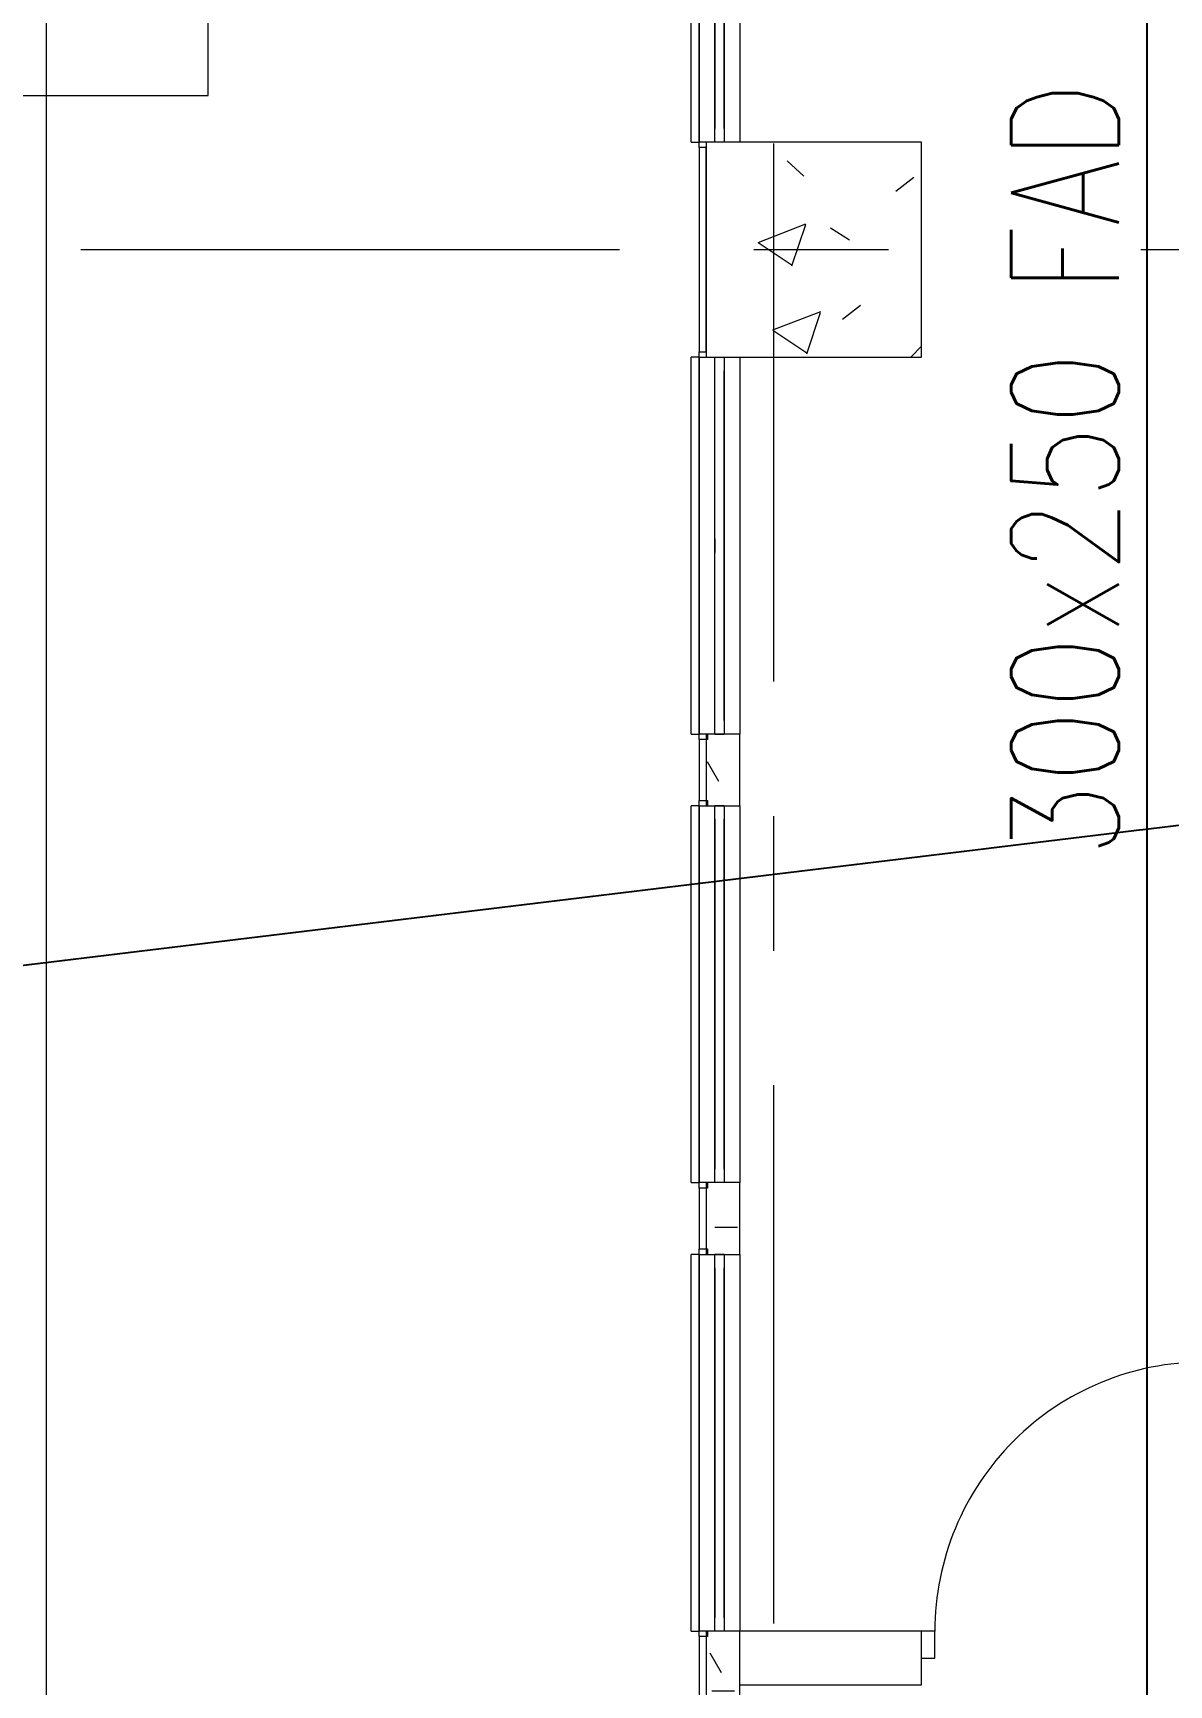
# Model space of a CAD drawing. Header units: millimetres. Extents: x 50620 to 404449, y -131543 to 97.
# Drawn here: x 346237 to 350457, y -98131 to -91993 of the extents above; entities that cross this region are included whole.
import ezdxf

# ---------------------------------------------------------------- set-up
doc = ezdxf.new("R2010")
doc.units = ezdxf.units.MM
doc.linetypes.add('HIDDEN', pattern=[9.525, 6.35, -3.175])
doc.linetypes.add('IDA - Grid Line', pattern=[3500, 2000, -500, 500, -500])
for name, color, linetype, lineweight in [('1599_DB_A_BLK2_HQ_R21-2ND STOREY 20230517--$0$A-_DOOR----_E', 8, 'Continuous', 9), ('1599_DB_A_BLK2_HQ_R21-2ND STOREY 20230517--$0$A-_GENM----_M', 8, 'Continuous', 9), ('1599_DB_A_BLK2_HQ_R21-2ND STOREY 20230517--$0$A-_WIND----_E', 8, 'Continuous', 9), ('1599_DB_A_BLK2_HQ_R21-2ND STOREY 20230517--$0$S-_COLN----_E', 8, 'Continuous', 9), ('A-_FLOR----_E', 8, 'Continuous', 9), ('A-_WALL----_E', 8, 'Continuous', 9), ('A-_WALL----_E-1', 8, 'Continuous', 18), ('A-_WALL----_H-1', 8, 'Continuous', 9), ('A-_WALL----_H-2', 8, 'Continuous', 9), ('A-_WIND----_E', 8, 'Continuous', 9), ('E-LIGHT----E', 8, 'Continuous', 9), ('M-_ARCHI', 8, 'Continuous', 5), ('M-ACMV_FAD', 3, 'Continuous', 25), ('M-FA TEXT', 3, 'Continuous', 25), ('M_ACMV_ANNOTATION', 7, 'Continuous', 20), ('S-_COLN----_E', 8, 'Continuous', 5), ('S-_COLN----_E-1', 8, 'Continuous', 5), ('S-_COLN----_E-2', 8, 'Continuous', 5)]:
    doc.layers.add(name, color=color, linetype=linetype, lineweight=lineweight)
doc.layers.add('S-_ANOTGRID_E-1', color=9, linetype='IDA - Grid Line', lineweight=5, true_color=0x808080)
doc.styles.add('Arial', font='arial.ttf', dxfattribs={"width": 0.8, "height": 300})
doc.styles.get("Standard").update_dxf_attribs({"font": 'arial.ttf'})
doc.dimstyles.get("Standard").update_dxf_attribs({"dimtxt": 200, "dimasz": 150, "dimexe": 0.18, "dimexo": 0.0625, "dimgap": 10, "dimtad": 1, "dimtih": 1, "dimtoh": 1, "dimdec": 0, "dimzin": 0, "dimdsep": 46, "dimtxsty": 'Standard', "dimcen": 0.09, "dimclrd": 256, "dimclre": 256, "dimclrt": 256, "dimadec": 0, "dimazin": 0, "dimtfac": 1, "dimtdec": 0, "dimtofl": 0, "dimtmove": 0, "dimatfit": 3, "dimfxl": 1, "dimtolj": 1, "dimtzin": 0, "dimarcsym": 1})
pattern_1 = [(360, (102886.37, 38752.37), (1016, 254), [83.82, -678.18, 83.82, -678.18, -4064]), (360, (102886.37, 38752.37), (1016, 254), [-1524, 83.82, -1440.18, 83.82, -678.18, -1778]), (360, (102886.37, 38752.37), (1016, 254), [-3810, 83.82, -424.18, 83.82, -1186.18]), (120, (103267.37, 38879.37), (-727.97045, 752.8818), [83.82, -678.18, 83.82, -678.18, -4064]), (120, (103267.37, 38879.37), (-727.97045, 752.8818), [-1524, 83.82, -1440.18, 83.82, -678.18, -1778]), (120, (103267.37, 38879.37), (-727.97045, 752.8818), [-3810, 83.82, -424.18, 83.82, -1186.18]), (240, (103394.37, 39387.37), (-288.02955, -1006.8818), [83.82, -678.18, 83.82, -678.18, -4064]), (240, (103394.37, 39387.37), (-288.02955, -1006.8818), [-1524, 83.82, -1440.18, 83.82, -678.18, -1778]), (240, (103394.37, 39387.37), (-288.02955, -1006.8818), [-3810, 83.82, -424.18, 83.82, -1186.18])]
pattern_2 = [(6e-11, (-28420.7, -3975.34), (1016, 254), [83.82, -678.18, 83.82, -678.18, -4064]), (6e-11, (-28420.7, -3975.34), (1016, 254), [-1524, 83.82, -1440.18, 83.82, -678.18, -1778]), (6e-11, (-28420.7, -3975.34), (1016, 254), [-3810, 83.82, -424.18, 83.82, -1186.18]), (120, (-28039.7, -3848.34), (-727.9705, 752.8818), [83.82, -678.18, 83.82, -678.18, -4064]), (120, (-28039.7, -3848.34), (-727.9705, 752.8818), [-1524, 83.82, -1440.18, 83.82, -678.18, -1778]), (120, (-28039.7, -3848.34), (-727.9705, 752.8818), [-3810, 83.82, -424.18, 83.82, -1186.18]), (240, (-27912.7, -3340.34), (-288.0295, -1006.8818), [83.82, -678.18, 83.82, -678.18, -4064]), (240, (-27912.7, -3340.34), (-288.0295, -1006.8818), [-1524, 83.82, -1440.18, 83.82, -678.18, -1778]), (240, (-27912.7, -3340.34), (-288.0295, -1006.8818), [-3810, 83.82, -424.18, 83.82, -1186.18])]

# ---------------------------------------------------------------- blocks, each defined once
blk = doc.blocks.new('IDA - Casement w Top Hung - 2 Panels - 1400L X 1800H - B2-AW01-3560558-BLK 2 2ND STOREY PLAN')
at = {"layer": 'A-_WIND----_E'}
for p, q in [((-700, 17.5), (700, 17.5)), ((-700, 17.5), (-700, -17.5)), ((-650, 17.5), (-615, 17.5)), ((-650, 17.5), (-25, 17.5)), ((-650, 17.5), (650, 17.5)), ((-650, 17.5), (650, 17.5)), ((-615, 17.5), (-35, 17.5)), ((-615, 17.5), (-60, 17.5)), ((-35, 17.5), (0, 17.5)), ((25, 17.5), (-24.9, 17.5)), ((0, 17.5), (35, 17.5)), ((25, 17.5), (650, 17.5)), ((35, 17.5), (615, 17.5)), ((60, 17.5), (615, 17.5)), ((615, 17.5), (650, 17.5)), ((700, 17.5), (700, -17.5)), ((700, -17.5), (-700, -17.5)), ((-615, -17.5), (-650, -17.5)), ((-25, -17.5), (-650, -17.5)), ((650, -17.5), (-650, -17.5)), ((-650, -17.5), (650, -17.5)), ((-35, -17.5), (-615, -17.5)), ((-60, -17.5), (-615, -17.5)), ((0, -17.5), (-35, -17.5)), ((25, -17.5), (-24.9, -17.5)), ((35, -17.5), (0, -17.5)), ((650, -17.5), (25, -17.5)), ((615, -17.5), (35, -17.5)), ((615, -17.5), (60, -17.5)), ((650, -17.5), (615, -17.5))]:
    blk.add_line(p, q, dxfattribs=at)
blk = doc.blocks.new('IDA - Casement w Top Hung - 2 Panels - 1400L X 1800H - B2-AW01-3560557-BLK 2 2ND STOREY PLAN')
at = {"layer": 'A-_WIND----_E'}
for p, q in [((-700, 17.5), (700, 17.5)), ((-700, 17.5), (-700, -17.5)), ((-615, 17.5), (-650, 17.5)), ((-650, 17.5), (-25, 17.5)), ((-650, 17.5), (650, 17.5)), ((650, 17.5), (-650, 17.5)), ((-35, 17.5), (-615, 17.5)), ((-615, 17.5), (-60, 17.5)), ((0, 17.5), (-35, 17.5)), ((-24.9, 17.5), (25, 17.5)), ((35, 17.5), (0, 17.5)), ((25, 17.5), (650, 17.5)), ((615, 17.5), (35, 17.5)), ((60, 17.5), (615, 17.5)), ((650, 17.5), (615, 17.5)), ((700, 17.5), (700, -17.5)), ((700, -17.5), (-700, -17.5)), ((-650, -17.5), (-615, -17.5)), ((-25, -17.5), (-650, -17.5)), ((650, -17.5), (-650, -17.5)), ((650, -17.5), (-650, -17.5)), ((-615, -17.5), (-35, -17.5)), ((-60, -17.5), (-615, -17.5)), ((-35, -17.5), (0, -17.5)), ((-24.9, -17.5), (25, -17.5)), ((0, -17.5), (35, -17.5)), ((650, -17.5), (25, -17.5)), ((35, -17.5), (615, -17.5)), ((615, -17.5), (60, -17.5)), ((615, -17.5), (650, -17.5))]:
    blk.add_line(p, q, dxfattribs=at)
blk = doc.blocks.new('1599_DB_A_BLK2_HQ_R21-2ND STOREY 20230517--$0$IDA - F - Single - Swing - 1100L X 2200H - B2-TD01-3240950-LINKVIEW_BLK2_2ND STOREY')
at = {"layer": '1599_DB_A_BLK2_HQ_R21-2ND STOREY 20230517--$0$A-_DOOR----_E'}
for p, q in [((500, 1050), (450, 1050)), ((450, 1050), (450, 50)), ((500, 50), (500, 1050)), ((-500, 50), (-550, 50)), ((-500, -50), (-500, 50)), ((450, 50), (500, 50)), ((550, 50), (500, 50)), ((500, 50), (500, -50)), ((-550, -50), (-500, -50)), ((500, -50), (550, -50))]:
    blk.add_line(p, q, dxfattribs=at)
blk.add_arc((500, 50), 1000, 90, 180, dxfattribs=at)
blk = doc.blocks.new('1599_DB_A_BLK2_HQ_R21-2ND STOREY 20230517--$0$Wall Motif - Type 1-2673879-LINKVIEW_BLK2_2ND STOREY')
at = {"layer": '1599_DB_A_BLK2_HQ_R21-2ND STOREY 20230517--$0$A-_GENM----_M'}
for p, q in [((-575, 105), (825, 105)), ((-575, 105), (-575, 75)), ((825, 75), (-575, 75)), ((825, 75), (825, 105))]:
    blk.add_line(p, q, dxfattribs=at)
blk = doc.blocks.new('1599_DB_A_BLK2_HQ_R21-2ND STOREY 20230517--$0$IDA - Casement w Top Hung - 2 Panels - 1400L X 1800H - B2-AW01-3560557-LINKVIEW_BLK2_2ND STOREY')
at = {"layer": '1599_DB_A_BLK2_HQ_R21-2ND STOREY 20230517--$0$A-_WIND----_E'}
for p, q in [((-700, 17.5), (700, 17.5)), ((-700, 17.5), (-700, -17.5)), ((700, 17.5), (700, -17.5)), ((700, -17.5), (-700, -17.5))]:
    blk.add_line(p, q, dxfattribs=at)
blk = doc.blocks.new('1599_DB_A_BLK2_HQ_R21-2ND STOREY 20230517--$0$IDA - Casement w Top Hung - 2 Panels - 1400L X 1800H - B2-AW01-3560558-LINKVIEW_BLK2_2ND STOREY')
at = {"layer": '1599_DB_A_BLK2_HQ_R21-2ND STOREY 20230517--$0$A-_WIND----_E'}
for p, q in [((-700, 17.5), (700, 17.5)), ((-700, 17.5), (-700, -17.5)), ((700, 17.5), (700, -17.5)), ((700, -17.5), (-700, -17.5))]:
    blk.add_line(p, q, dxfattribs=at)
blk = doc.blocks.new('ARCHI 2ND_2024 09 11')
at = {"layer": '1599_DB_A_BLK2_HQ_R21-2ND STOREY 20230517--$0$S-_COLN----_E', "lineweight": 5}
h = blk.add_hatch(dxfattribs=at)
h.set_pattern_fill('FP_1', color=8, style=0, pattern_type=2)
h.set_pattern_definition([(50, (-28420.7, -3975.3), (1821.84, -159.39), [190.5, -2095.5]), (355, (-28420.7, -3975.3), (-352.43, 1910.57), [152.4, -1676.4]), (100.451, (-28268.9, -3988.6), (1469.426, 1751.166), [161.9, -1780.9]), (46.184, (-28420.7, -3467.3), (2710.79, -420.43), [285.75, -3143.25]), (96.636, (-28194.8, -3502.4), (2374.03, 2474.28), [242.85, -2671.35]), (351.184, (-28420.7, -3467.3), (2374.05, 2474.25), [228.6, -2514.6]), (21, (-28166.7, -3594.3), (1516.143, -1022.652), [190.5, -2095.5]), (326, (-28166.7, -3594.3), (618.02, 1841.88), [152.4, -1676.4]), (71.451, (-28040.4, -3679.6), (2134.17, 819.21), [161.9, -1780.9]), (37.5, (-28420.7, -3975.34), (30.886, 845.5504), [83.82, -1572.26, 83.82, -1617.98, -1682.75]), (37.5, (-28420.7, -3975.34), (30.886, 845.5504), [-3357.88, 83.82, -1598.93]), (7.5, (-28420.7, -3975.3), (668.197, 1001.806), [83.82, -886.46, 83.82, -1534.16, -641.35]), (7.5, (-28420.7, -3975.3), (668.197, 1001.806), [-2588.26, 83.82, -557.53]), (327.5, (-28987.1, -3975.34), (1355.909, -57.2896), [83.82, -551.18, 83.82, -1897.38, -2628.9]), (327.5, (-28987.1, -3975.34), (1355.909, -57.2896), [-2616.2, 83.82, -2545.08]), (317.5, (-29241.1, -3975.3), (1481.293, 254.266), [83.82, -741.68, 83.82, -1231.9, -1866.9]), (317.5, (-29241.1, -3975.3), (1481.293, 254.266), [-2141.22, 83.82, -1783.08])])
h.paths.add_polyline_path([(-36182.7, -65200), (-35450, -65200), (-35450, -64400), (-36250, -64400), (-36250, -65200), (-36217.7, -65200)], flags=0)
h = blk.add_hatch(dxfattribs=at)
h.set_pattern_fill('FP_3', color=8, style=0, pattern_type=2)
h.set_pattern_definition(pattern_2)
h.paths.add_polyline_path([(-36245, -68533.3), (-36125, -68533.3), (-36125, -68266.7), (-36245, -68266.7), (-36245, -68286.7), (-36250, -68286.7), (-36250, -68513.3), (-36245, -68513.3)], flags=0)
h = blk.add_hatch(dxfattribs=at)
h.set_pattern_fill('FP_3', color=8, style=0, pattern_type=2)
h.set_pattern_definition(pattern_2)
h.paths.add_polyline_path([(-36125, -70116.5), (-35450, -70116.5), (-35450, -70016.5), (-36125, -70016.5), (-36125, -70066.5)], flags=0)
at = {"layer": 'A-_WALL----_H-1', "lineweight": 5}
h = blk.add_hatch(dxfattribs=at)
h.set_pattern_fill('FP_3', color=256, style=0, pattern_type=2)
h.set_pattern_definition(pattern_1)
h.paths.add_polyline_path([(-21475, -70116.5), (-21475, -70016.5), (-22150, -70016.5), (-22150, -70116.5), (-21577.6, -70116.5)])
h.paths.add_polyline_path([(-23350, -70116.5), (-23250, -70116.5), (-23250, -70016.5), (-23350, -70016.5), (-23350, -70066.5)])
h.paths.add_polyline_path([(-34350, -70116.5), (-23450, -70116.5), (-23450, -70016.5), (-34350, -70016.5), (-34350, -70066.5)])
h.paths.add_polyline_path([(-35450, -70116.5), (-35450, -70016.5), (-36125, -70016.5), (-36125, -70116.5)])
at = {"layer": 'A-_WALL----_H-2', "lineweight": 5}
h = blk.add_hatch(dxfattribs=at)
h.set_pattern_fill('FP_3', color=256, style=0, pattern_type=2)
h.set_pattern_definition(pattern_1)
h.paths.add_polyline_path([(-36125, -77250), (-36125, -77033.3), (-36245, -77034.1), (-36245, -77053.3), (-36250, -77053.3), (-36250, -77230), (-36245, -77230.7), (-36245, -77250), (-36182.7, -77250)])
h.paths.add_polyline_path([(-36217.5, -75633.3), (-36125, -75633.3), (-36125, -75416.7), (-36245, -75418), (-36245, -75436.7), (-36250, -75436.7), (-36250, -75613.3), (-36245, -75614.6), (-36245, -75633.3), (-36217.7, -75633.3)])
h.paths.add_polyline_path([(-36245, -74016.7), (-36125, -74016.7), (-36125, -73800), (-36245, -73801.9), (-36245, -73820), (-36250, -73820), (-36250, -73996.7), (-36245, -73998.5)])
h.paths.add_polyline_path([(-36245, -70200), (-36125, -70200), (-36125, -69933.3), (-36245, -69933.3), (-36245, -69953.3), (-36250, -69953.3), (-36250, -70180), (-36245, -70180), (-36245, -70194.9)])
h.paths.add_polyline_path([(-36217.7, -68533.3), (-36125, -68533.3), (-36125, -68266.7), (-36245, -68266.7), (-36245, -68286.7), (-36250, -68286.7), (-36250, -68513.3), (-36245, -68513.3), (-36245, -68533.3)])
h.paths.add_polyline_path([(-36182.7, -66866.7), (-36125, -66866.7), (-36125, -66600), (-36245, -66600), (-36245, -66620), (-36250, -66620.8), (-36250, -66846.7), (-36245, -66846.7), (-36245, -66866.7), (-36217.5, -66866.7)])
h.paths.add_polyline_path([(-36245, -63000), (-36125, -63000), (-36125, -62733.3), (-36245, -62733.3), (-36245, -62753.3), (-36250, -62754.2), (-36250, -62980), (-36245, -62980), (-36245, -62999.3)])
h.paths.add_polyline_path([(-36182.7, -61333.3), (-36125, -61333.3), (-36125, -61066.7), (-36245, -61066.7), (-36245, -61086.7), (-36250, -61087.5), (-36250, -61313.3), (-36245, -61313.3), (-36245, -61333.3), (-36217.5, -61333.3)])
h.paths.add_polyline_path([(-36245, -59666.7), (-36125, -59666.7), (-36125, -59400), (-36245, -59400.5), (-36245, -59420), (-36250, -59420.8), (-36250, -59646.7), (-36245, -59647.1)])
at = {"layer": 'S-_COLN----_E-2', "lineweight": 5}
h = blk.add_hatch(dxfattribs=at)
h.set_pattern_fill('FP_40', color=256, style=0, pattern_type=2)
h.set_pattern_definition([(50, (102886.4, 38752.4), (1821.841, -159.39), [190.5, -2095.5]), (355, (102886.4, 38752.4), (-352.428, 1910.567), [152.4, -1676.4]), (100.451, (103038.2, 38739.1), (1469.426, 1751.166), [161.9, -1780.901]), (46.184, (102886.4, 39260.4), (2710.79, -420.428), [285.75, -3143.25]), (96.636, (103112.3, 39225.3), (2374.026, 2474.276), [242.85, -2671.35]), (351.184, (102886.4, 39260.4), (2374.05, 2474.253), [228.6, -2514.6]), (21, (103140.4, 39133.4), (1516.143, -1022.652), [190.5, -2095.5]), (326, (103140.4, 39133.4), (618.02, 1841.88), [152.4, -1676.4]), (71.451, (103266.7, 39048.2), (2134.171, 819.212), [161.9, -1780.901]), (37.5, (102886.4, 38752.4), (30.886, 845.5504), [83.82, -1572.26, 83.82, -1617.98, -1682.75]), (37.5, (102886.4, 38752.4), (30.886, 845.5504), [-3357.88, 83.82, -1598.93]), (7.5, (102886.4, 38752.4), (668.1966, 1001.8057), [83.82, -886.46, 83.82, -1534.16, -641.35]), (7.5, (102886.4, 38752.4), (668.1966, 1001.8057), [-2588.26, 83.82, -557.53]), (327.5, (102319.95, 38752.4), (1355.9093, -57.2896), [83.82, -551.18, 83.82, -1897.38, -2628.9]), (327.5, (102319.95, 38752.4), (1355.9093, -57.2896), [-2616.2, 83.82, -2545.08]), (317.5, (102066, 38752.4), (1481.293, 254.266), [83.82, -741.68, 83.82, -1231.9, -1866.9]), (317.5, (102066, 38752.4), (1481.293, 254.266), [-2141.22, 83.82, -1783.08])])
h.paths.add_polyline_path([(-36250, -65200), (-35450, -65200), (-35450, -64400), (-36250, -64400), (-36250, -65180)])
at = {"layer": '1599_DB_A_BLK2_HQ_R21-2ND STOREY 20230517--$0$A-_DOOR----_E', "color": 8, "lineweight": 5}
for p, q in [((-35400, -69933.3), (-35450, -69933.3)), ((-35400, -70033.3), (-35400, -69933.3)), ((-35450, -70033.3), (-35400, -70033.3))]:
    blk.add_line(p, q, dxfattribs=at)
blk.add_arc((-34400, -69933.3), 1000, 90, 180, dxfattribs=at)
at = {"layer": '1599_DB_A_BLK2_HQ_R21-2ND STOREY 20230517--$0$S-_COLN----_E', "color": 8, "lineweight": 5}
for p, q in [((-36275, -64400), (-36275, -63000)), ((-36125, -63000), (-36125, -64400)), ((-36250, -64400), (-36275, -64400)), ((-36275, -64420), (-36275, -64400)), ((-36250, -64420), (-36275, -64420)), ((-36275, -64420), (-36275, -65180)), ((-36250, -64400), (-36250, -64420)), ((-36217.7, -64400), (-36250, -64400)), ((-36250, -65180), (-36250, -64420)), ((-36250, -64420), (-36250, -65180)), ((-35450, -64400), (-36182.7, -64400)), ((-35450, -65200), (-35450, -64400)), ((-36275, -65180), (-36250, -65180)), ((-36275, -65200), (-36275, -65180)), ((-36250, -65180), (-36250, -65200)), ((-36275, -66600), (-36275, -65200)), ((-36275, -65200), (-36250, -65200)), ((-36250, -65200), (-36217.7, -65200)), ((-36182.7, -65200), (-35450, -65200)), ((-36125, -65200), (-36125, -66600)), ((-36245, -66600), (-36275, -66600)), ((-36275, -66620), (-36275, -66600)), ((-36275, -66620), (-36275, -66846.7)), ((-36245, -66620), (-36275, -66620)), ((-36250, -66600), (-36250, -66620)), ((-36250, -66620), (-36250, -66846.7)), ((-36245, -66600), (-36245, -66620)), ((-36217.7, -66600), (-36245, -66600)), ((-36125, -66600), (-36182.7, -66600)), ((-36125, -66866.7), (-36125, -66600)), ((-36275, -66846.7), (-36245, -66846.7)), ((-36275, -66866.7), (-36275, -66846.7)), ((-36275, -68266.7), (-36275, -66866.7)), ((-36275, -66866.7), (-36245, -66866.7)), ((-36250, -66846.7), (-36250, -66866.7)), ((-36245, -66846.7), (-36245, -66866.7)), ((-36245, -66866.7), (-36217.7, -66866.7)), ((-36182.7, -66866.7), (-36125, -66866.7)), ((-36125, -66866.7), (-36125, -68266.7)), ((-36245, -68266.7), (-36275, -68266.7)), ((-36275, -68286.7), (-36275, -68266.7)), ((-36275, -68286.7), (-36275, -68513.3)), ((-36245, -68286.7), (-36275, -68286.7)), ((-36250, -68266.7), (-36250, -68286.7)), ((-36250, -68286.7), (-36250, -68513.3)), ((-36245, -68266.7), (-36245, -68286.7)), ((-36217.7, -68266.7), (-36245, -68266.7)), ((-36125, -68266.7), (-36182.7, -68266.7)), ((-36125, -68533.3), (-36125, -68266.7)), ((-36275, -68513.3), (-36245, -68513.3)), ((-36275, -68533.3), (-36275, -68513.3)), ((-36275, -69933.3), (-36275, -68533.3)), ((-36275, -68533.3), (-36245, -68533.3)), ((-36250, -68513.3), (-36250, -68533.3)), ((-36245, -68513.3), (-36245, -68533.3)), ((-36245, -68533.3), (-36217.7, -68533.3)), ((-36182.7, -68533.3), (-36125, -68533.3)), ((-36125, -68533.3), (-36125, -69933.3)), ((-36245, -69933.3), (-36275, -69933.3)), ((-36275, -69953.3), (-36275, -69933.3)), ((-36245, -69933.3), (-36275, -69933.3)), ((-36275, -69953.3), (-36275, -69933.3)), ((-36275, -69953.3), (-36275, -70180)), ((-36245, -69953.3), (-36275, -69953.3)), ((-36275, -69953.3), (-36275, -70180)), ((-36245, -69953.3), (-36275, -69953.3)), ((-36250, -69933.3), (-36250, -69953.3)), ((-36250, -69933.3), (-36250, -69953.3)), ((-36250, -69953.3), (-36250, -70180)), ((-36250, -69953.3), (-36250, -70180)), ((-36245, -69933.3), (-36245, -69953.3)), ((-36217.7, -69933.3), (-36245, -69933.3)), ((-36245, -69933.3), (-36245, -69953.3)), ((-36217.7, -69933.3), (-36245, -69933.3)), ((-36125, -69933.3), (-36182.7, -69933.3)), ((-36125, -69933.3), (-36182.7, -69933.3)), ((-35450, -69933.3), (-36125, -69933.3)), ((-36125, -70200), (-36125, -69933.3)), ((-35450, -69933.3), (-36125, -69933.3)), ((-36125, -70200), (-36125, -69933.3)), ((-35450, -70133.3), (-35450, -69933.3)), ((-35450, -70133.3), (-35450, -69933.3)), ((-36125, -70133.3), (-35450, -70133.3)), ((-36125, -70133.3), (-35450, -70133.3))]:
    blk.add_line(p, q, dxfattribs=at)
at = {"layer": 'A-_FLOR----_E', "lineweight": 5}
for p, q in [((-36250, -64400), (-36250, -65200)), ((-36250, -66600), (-36250, -66620)), ((-36250, -66620), (-36250, -66846.7)), ((-36250, -66846.7), (-36250, -66866.7)), ((-36250, -68266.7), (-36250, -68286.7)), ((-36250, -68286.7), (-36250, -68513.3)), ((-36250, -68513.3), (-36250, -68533.3)), ((-36250, -69933.3), (-36250, -69953.3)), ((-36250, -69953.3), (-36250, -70180))]:
    blk.add_line(p, q, dxfattribs=at)
at = {"layer": 'A-_FLOR----_E', "color": 8, "lineweight": 5}
for p, q in [((-36250, -69933.3), (-36250, -69953.3)), ((-36250, -69953.3), (-36250, -70180))]:
    blk.add_line(p, q, dxfattribs=at)
at = {"layer": 'A-_WALL----_E', "color": 8, "linetype": 'HIDDEN', "lineweight": 5, "ltscale": 1000}
blk.add_line((-38700, -64226.7), (-38700, -62276.7), dxfattribs=at)
at = {"layer": 'A-_WALL----_E', "lineweight": 5}
for p, q in [((-36275, -64400), (-36275, -63000)), ((-36125, -63000), (-36125, -64400)), ((-36125, -64400), (-36275, -64400)), ((-36250, -65180), (-36250, -64420)), ((-36275, -65200), (-36125, -65200)), ((-36275, -66600), (-36275, -65200)), ((-36125, -65200), (-36125, -66600)), ((-36245, -66600), (-36275, -66600)), ((-36250, -66620), (-36250, -66846.7)), ((-36125, -66600), (-36245, -66600)), ((-36275, -66866.7), (-36245, -66866.7)), ((-36275, -68266.7), (-36275, -66866.7)), ((-36245, -66866.7), (-36125, -66866.7)), ((-36125, -66866.7), (-36125, -68266.7)), ((-36245, -68266.7), (-36275, -68266.7)), ((-36250, -68286.7), (-36250, -68513.3)), ((-36125, -68266.7), (-36245, -68266.7)), ((-36275, -68533.3), (-36245, -68533.3)), ((-36275, -69933.3), (-36275, -68533.3)), ((-36245, -68533.3), (-36125, -68533.3)), ((-36125, -68533.3), (-36125, -69933.3)), ((-36245, -69933.3), (-36275, -69933.3)), ((-36250, -69953.3), (-36250, -70180)), ((-36125, -69933.3), (-36245, -69933.3))]:
    blk.add_line(p, q, dxfattribs=at)
at = {"layer": 'A-_WALL----_E', "color": 8, "lineweight": 5}
for p, q in [((-38700, -79107.4), (-38700, -64226.7)), ((-36245, -69933.3), (-36275, -69933.3)), ((-36250, -69953.3), (-36250, -70180)), ((-36125, -69933.3), (-36245, -69933.3))]:
    blk.add_line(p, q, dxfattribs=at)
at = {"layer": 'A-_WALL----_E-1', "lineweight": 5}
for p, q in [((-36275, -64420), (-36275, -65180)), ((-36250, -64420), (-36275, -64420)), ((-36275, -65180), (-36250, -65180)), ((-36245, -66620), (-36275, -66620)), ((-36275, -66620), (-36275, -66846.7)), ((-36125, -66600), (-36245, -66600)), ((-36245, -66600), (-36245, -66620)), ((-36125, -66866.7), (-36125, -66600)), ((-36275, -66846.7), (-36245, -66846.7)), ((-36245, -66846.7), (-36245, -66866.7)), ((-36245, -66866.7), (-36125, -66866.7)), ((-36245, -68286.7), (-36275, -68286.7)), ((-36275, -68286.7), (-36275, -68513.3)), ((-36125, -68266.7), (-36245, -68266.7)), ((-36245, -68266.7), (-36245, -68286.7)), ((-36125, -68533.3), (-36125, -68266.7)), ((-36275, -68513.3), (-36245, -68513.3)), ((-36245, -68513.3), (-36245, -68533.3)), ((-36245, -68533.3), (-36125, -68533.3)), ((-36245, -69953.3), (-36275, -69953.3)), ((-36275, -69953.3), (-36275, -70180)), ((-36125, -69933.3), (-36245, -69933.3)), ((-36245, -69933.3), (-36245, -69953.3)), ((-36125, -70200), (-36125, -69933.3))]:
    blk.add_line(p, q, dxfattribs=at)
at = {"layer": 'A-_WALL----_E-1', "color": 8, "lineweight": 5}
for p, q in [((-36245, -69953.3), (-36275, -69953.3)), ((-36275, -69953.3), (-36275, -70180)), ((-36125, -69933.3), (-36245, -69933.3)), ((-36245, -69933.3), (-36245, -69953.3)), ((-36125, -70200), (-36125, -69933.3))]:
    blk.add_line(p, q, dxfattribs=at)
at = {"layer": 'A-_WALL----_H-2', "color": 8, "linetype": 'Continuous', "lineweight": 5}
blk.add_line((-36193.2, -70087.8), (-36235.2, -70015.2), dxfattribs=at)
at = {"layer": 'E-LIGHT----E', "color": 8, "lineweight": 5}
blk.add_lwpolyline([(-38900, -64226.7), (-38100, -64226.7), (-38100, -62276.7), (-38900, -62276.7)], close=True, dxfattribs=at)
at = {"layer": 'S-_ANOTGRID_E-1', "color": 8, "lineweight": 5}
for p, q in [((-36000, 26594.8), (-36000, -83806.9)), ((-38572.1, -64800), (17962.1, -64800))]:
    blk.add_line(p, q, dxfattribs=at)
at = {"layer": 'S-_COLN----_E', "lineweight": 5}
blk.add_line((-36250, -64420), (-36250, -65180), dxfattribs=at)
at = {"layer": 'S-_COLN----_E-1', "lineweight": 5}
for p, q in [((-35450, -64400), (-36250, -64400)), ((-36250, -64400), (-36250, -64420)), ((-35450, -65200), (-35450, -64400)), ((-36250, -65180), (-36250, -65200)), ((-36250, -65200), (-35450, -65200))]:
    blk.add_line(p, q, dxfattribs=at)
at = {"layer": '1599_DB_A_BLK2_HQ_R21-2ND STOREY 20230517--$0$S-_COLN----_E', "color": 8, "lineweight": 5}
for name, p, rotation in [('1599_DB_A_BLK2_HQ_R21-2ND STOREY 20230517--$0$Wall Motif - Type 1-2673879-LINKVIEW_BLK2_2ND STOREY', (-36200, -63825), 90.0000000000586), ('1599_DB_A_BLK2_HQ_R21-2ND STOREY 20230517--$0$IDA - Casement w Top Hung - 2 Panels - 1400L X 1800H - B2-AW01-3560557-LINKVIEW_BLK2_2ND STOREY', (-36200.2, -63700), 270.0000000000586), ('1599_DB_A_BLK2_HQ_R21-2ND STOREY 20230517--$0$Wall Motif - Type 1-2673879-LINKVIEW_BLK2_2ND STOREY', (-36200, -66025), 90.0000000000586), ('1599_DB_A_BLK2_HQ_R21-2ND STOREY 20230517--$0$IDA - Casement w Top Hung - 2 Panels - 1400L X 1800H - B2-AW01-3560558-LINKVIEW_BLK2_2ND STOREY', (-36200.2, -65900), 90.0000000000586), ('1599_DB_A_BLK2_HQ_R21-2ND STOREY 20230517--$0$Wall Motif - Type 1-2673879-LINKVIEW_BLK2_2ND STOREY', (-36200, -67691.7), 90.0000000000586), ('1599_DB_A_BLK2_HQ_R21-2ND STOREY 20230517--$0$IDA - Casement w Top Hung - 2 Panels - 1400L X 1800H - B2-AW01-3560557-LINKVIEW_BLK2_2ND STOREY', (-36200.2, -67566.7), 270.0000000000586), ('1599_DB_A_BLK2_HQ_R21-2ND STOREY 20230517--$0$Wall Motif - Type 1-2673879-LINKVIEW_BLK2_2ND STOREY', (-36200, -69358.3), 90.0000000000586), ('1599_DB_A_BLK2_HQ_R21-2ND STOREY 20230517--$0$IDA - Casement w Top Hung - 2 Panels - 1400L X 1800H - B2-AW01-3560557-LINKVIEW_BLK2_2ND STOREY', (-36200.2, -69233.3), 270.0000000000586)]:
    blk.add_blockref(name, p, dxfattribs=dict(at, rotation=rotation))
blk.add_blockref('1599_DB_A_BLK2_HQ_R21-2ND STOREY 20230517--$0$IDA - F - Single - Swing - 1100L X 2200H - B2-TD01-3240950-LINKVIEW_BLK2_2ND STOREY', (-34900, -69983.3), dxfattribs=at)
at = {"layer": 'A-_WIND----_E', "lineweight": 5}
for name, p, rotation in [('IDA - Casement w Top Hung - 2 Panels - 1400L X 1800H - B2-AW01-3560557-BLK 2 2ND STOREY PLAN', (-36200.2, -63700), 270), ('IDA - Casement w Top Hung - 2 Panels - 1400L X 1800H - B2-AW01-3560558-BLK 2 2ND STOREY PLAN', (-36200.2, -65900), 89.99999999999997), ('IDA - Casement w Top Hung - 2 Panels - 1400L X 1800H - B2-AW01-3560557-BLK 2 2ND STOREY PLAN', (-36200.2, -67566.7), 270), ('IDA - Casement w Top Hung - 2 Panels - 1400L X 1800H - B2-AW01-3560557-BLK 2 2ND STOREY PLAN', (-36200.2, -69233.3), 270)]:
    blk.add_blockref(name, p, dxfattribs=dict(at, rotation=rotation))

msp = doc.modelspace()

# ---------------------------------------------------------------- block references
at = {"layer": 'M-_ARCHI', "lineweight": 5, "extrusion": (0.000419962, 1.0854e-05, 1), "rotation": 359.9999887056363}
msp.add_blockref('ARCHI 2ND_2024 09 11', (384987.1, -27998.1, 422.1), dxfattribs=at)

# ---------------------------------------------------------------- next in the draw order: texts
at = {"layer": 'M-FA TEXT', "linetype": 'Continuous', "insert": (350271.1, -95056.1, 2), "char_height": 400, "width": 3693.667, "attachment_point": 7, "rotation": 90, "line_spacing_factor": 0.8, "style": 'Arial', "bg_fill": 3, "box_fill_scale": 1.2, "bg_fill_color": 256, "bg_fill_transparency": 0}
msp.add_mtext('{\\Fsimplex|c0;300x250 FAD}', dxfattribs=at)

# ---------------------------------------------------------------- next in the draw order: linework, layer by layer
at = {"layer": 'M-ACMV_FAD'}
msp.add_line((350376.1, -101482.9, 30.2), (350376.1, -83606.2, 10.3), dxfattribs=at)

# ---------------------------------------------------------------- next in the draw order: leaders
at = {"layer": 'M_ACMV_ANNOTATION'}
msp.add_leader([(351715, -94789.7, 423451.6), (343869.8, -95741.3, 423454.9), (326928.6, -95750.6, 423462)], dimstyle='Standard', override={"dimasz": 300, "dimtad": 0, "dimldrblk": 'DotBlank', "dimfxl": 100, "dimarcsym": 2}, dxfattribs=at)

doc.saveas('drawing.dxf')
